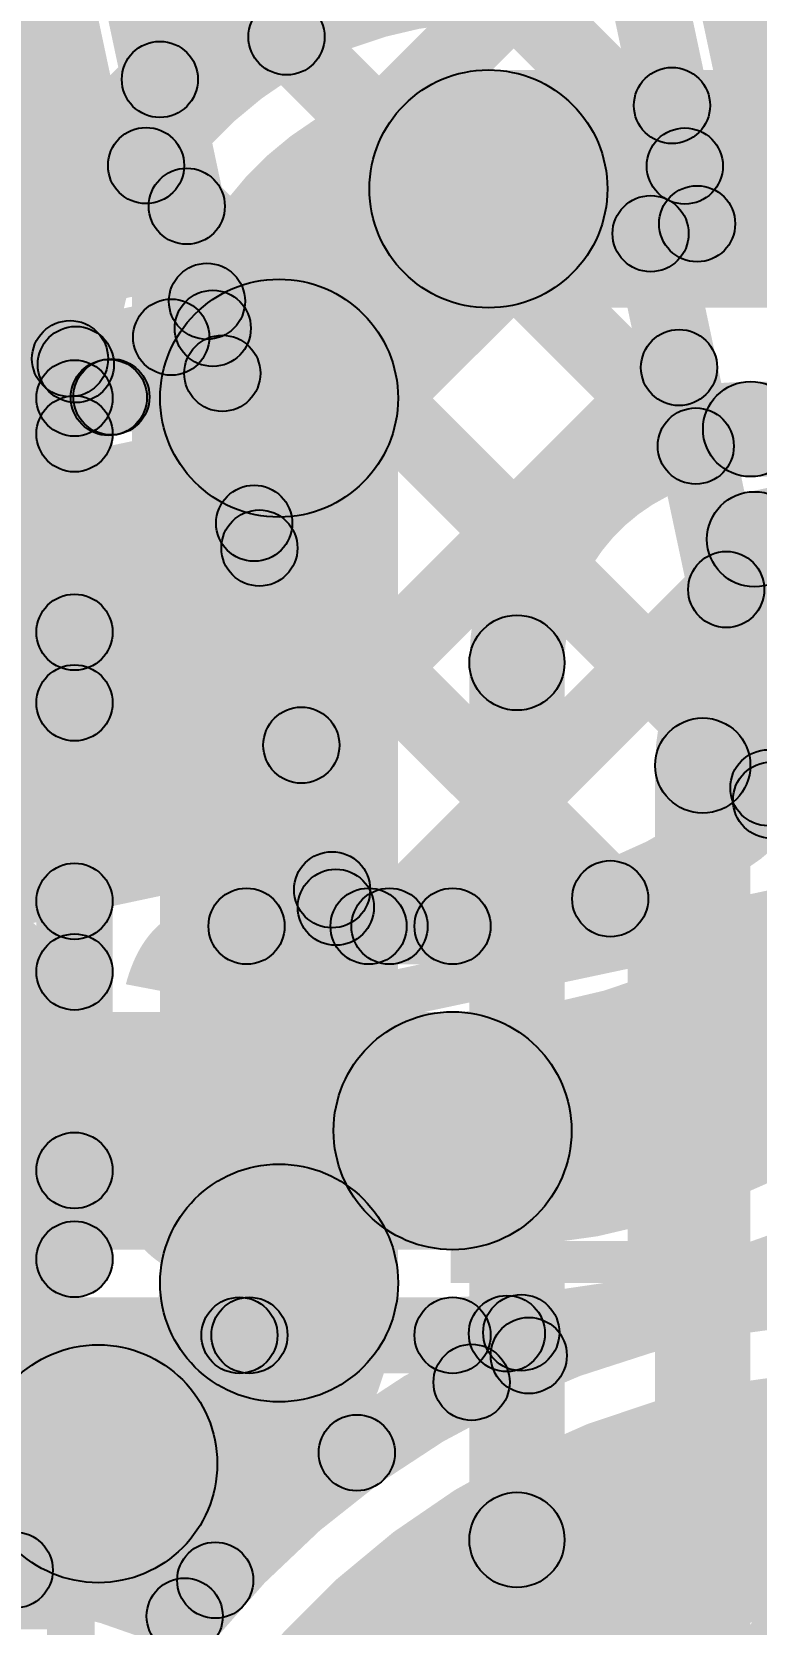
# Model space of a CAD drawing. Header units: millimetres. Extents: x -2.17 to 2.17, y -2.17 to 2.17.
# Drawn here: x 0.108 to 0.1841, y -0.8829 to -0.7155 of the extents above; entities that cross this region are included whole.
import ezdxf

# ---------------------------------------------------------------- set-up
doc = ezdxf.new("R2010")
doc.units = ezdxf.units.MM
doc.header["$MEASUREMENT"] = 0
for name, color, linetype in [('BottomLayer', 5, 'Continuous'), ('BottomOverlay', 54, 'Continuous'), ('Mechanical2', 216, 'Continuous'), ('TopLayer', 1, 'Continuous'), ('TopOverlay', 2, 'Continuous'), ('TopPaste', 8, 'Continuous'), ('TopSolder', 216, 'Continuous')]:
    doc.layers.add(name, color=color, linetype=linetype)

# ---------------------------------------------------------------- blocks, each defined once
blk = doc.blocks.new('YS_SBZ9032C03R16_B_10')
at = {"layer": 'BottomOverlay', "const_width": 0.005}
blk.add_lwpolyline([(0.17434, -0.04428, -0.777083), (-0.17427, -0.04458)], format="xyb", dxfattribs=at)
blk = doc.blocks.new('WS2812B_M____249')
at = {"layer": 'TopLayer'}
for points in [[(-0.09409, 0.05079), (-0.03504, 0.05079), (-0.03504, 0.01142), (-0.09409, 0.01142)], [(0.03504, 0.05079), (0.09409, 0.05079), (0.09409, 0.01142), (0.03504, 0.01142)], [(-0.09409, -0.01142), (-0.03504, -0.01142), (-0.03504, -0.05079), (-0.09409, -0.05079)]]:
    blk.add_hatch(color=1, dxfattribs=at).paths.add_polyline_path(points)
at = {"layer": 'TopOverlay'}
blk.add_hatch(color=2, dxfattribs=at).paths.add_polyline_path([(-0.07, -0.0725), (-0.07, -0.0675), (0.07, -0.0675), (0.07, -0.0725)])
at = {"layer": 'TopPaste'}
for points in [[(-0.09409, 0.05079), (-0.03504, 0.05079), (-0.03504, 0.01142), (-0.09409, 0.01142)], [(0.03504, 0.05079), (0.09409, 0.05079), (0.09409, 0.01142), (0.03504, 0.01142)], [(-0.09409, -0.01142), (-0.03504, -0.01142), (-0.03504, -0.05079), (-0.09409, -0.05079)]]:
    blk.add_hatch(color=8, dxfattribs=at).paths.add_polyline_path(points)
at = {"layer": 'TopSolder'}
for points in [[(-0.09809, 0.05479), (-0.03104, 0.05479), (-0.03104, 0.00742), (-0.09809, 0.00742)], [(0.03104, 0.05479), (0.09809, 0.05479), (0.09809, 0.00742), (0.03104, 0.00742)], [(-0.09809, -0.00742), (-0.03104, -0.00742), (-0.03104, -0.05479), (-0.09809, -0.05479)]]:
    blk.add_hatch(color=216, dxfattribs=at).paths.add_polyline_path(points)

msp = doc.modelspace()

# ---------------------------------------------------------------- hatches: boundary and pattern name
at = {"layer": 'BottomLayer'}
for points in [[(0.0844, -0.76322), (0.07874, -0.75756), (0.12913, -0.70717), (0.13479, -0.71283)], [(0.09764, -0.71283), (0.1033, -0.70717), (0.12285, -0.72672), (0.11719, -0.73238)], [(0.12593, -0.71283), (0.13158, -0.70717), (0.13761, -0.7132), (0.13195, -0.71885)], [(0.07874, -0.72221), (0.0844, -0.71656), (0.11547, -0.74763), (0.10982, -0.75329)], [(0.156, -0.7445), (0.156, -0.7195), (0.205, -0.7195), (0.205, -0.7445)], [(0.07874, -0.7505), (0.0844, -0.74484), (0.11533, -0.77577), (0.10967, -0.78143)], [(0.18355, -0.76225), (0.18355, -0.75225), (0.22775, -0.75225), (0.22775, -0.76225)], [(0.1165, -0.8445), (0.1085, -0.8445), (0.1085, -0.754), (0.1165, -0.754)], [(0.1465, -0.847), (0.1215, -0.847), (0.1215, -0.754), (0.1465, -0.754)], [(0.08471, -0.79119), (0.07906, -0.78553), (0.10967, -0.75492), (0.11533, -0.76057)], [(0.07906, -0.7791), (0.08471, -0.77344), (0.11533, -0.80405), (0.10967, -0.80971)], [(0.07345, -0.83073), (0.0678, -0.82508), (0.10967, -0.7832), (0.11533, -0.78886)], [(0.164, -0.874), (0.154, -0.874), (0.154, -0.78181), (0.164, -0.78181)], [(0.18352, -0.98261), (0.17352, -0.98261), (0.17352, -0.79261), (0.18352, -0.79261)], [(0.07872, -0.80705), (0.08438, -0.80139), (0.11533, -0.83234), (0.10967, -0.83799)], [(0.08514, -0.84733), (0.07949, -0.84167), (0.10967, -0.81149), (0.11533, -0.81714)], [(0.067, -0.8485), (0.067, -0.8405), (0.1125, -0.8405), (0.1125, -0.8485)], [(0.026, -0.8785), (0.026, -0.8535), (0.115, -0.8535), (0.115, -0.8785)]]:
    msp.add_hatch(color=5, dxfattribs=at).paths.add_polyline_path(points)
h = msp.add_hatch(color=5, dxfattribs=at)
edge = h.paths.add_edge_path()
edge.add_arc((0.13478, -0.71603), 0.004, 0, 360)
h = msp.add_hatch(color=5, dxfattribs=at)
edge = h.paths.add_edge_path()
edge.add_arc((0.156, -0.732), 0.0125, 0, 360)
h = msp.add_hatch(color=5, dxfattribs=at)
edge = h.paths.add_edge_path()
edge.add_arc((0.156, -0.732), 0.0125, 0, 360)
h = msp.add_hatch(color=5, dxfattribs=at)
edge = h.paths.add_edge_path()
edge.add_arc((0.12002, -0.72955), 0.004, 0, 360)
h = msp.add_hatch(color=5, dxfattribs=at)
edge = h.paths.add_edge_path()
edge.add_arc((0.134, -0.754), 0.0125, 0, 360)
h = msp.add_hatch(color=5, dxfattribs=at)
edge = h.paths.add_edge_path()
edge.add_arc((0.134, -0.754), 0.0125, 0, 360)
h = msp.add_hatch(color=5, dxfattribs=at)
edge = h.paths.add_edge_path()
edge.add_arc((0.11264, -0.75046), 0.004, 0, 360)
h = msp.add_hatch(color=5, dxfattribs=at)
edge = h.paths.add_edge_path()
edge.add_arc((0.1125, -0.754), 0.004, 0, 360)
h = msp.add_hatch(color=5, dxfattribs=at)
edge = h.paths.add_edge_path()
edge.add_arc((0.1125, -0.754), 0.004, 0, 360)
h = msp.add_hatch(color=5, dxfattribs=at)
edge = h.paths.add_edge_path()
edge.add_arc((0.18355, -0.75725), 0.005, 0, 360)
h = msp.add_hatch(color=5, dxfattribs=at)
edge = h.paths.add_edge_path()
edge.add_arc((0.18355, -0.75725), 0.005, 0, 360)
h = msp.add_hatch(color=5, dxfattribs=at)
edge = h.paths.add_edge_path()
edge.add_arc((0.1125, -0.75775), 0.004, 0, 360)
h = msp.add_hatch(color=5, dxfattribs=at)
edge = h.paths.add_edge_path()
edge.add_arc((0.1125, -0.7786), 0.004, 0, 360)
h = msp.add_hatch(color=5, dxfattribs=at)
edge = h.paths.add_edge_path()
edge.add_arc((0.159, -0.78181), 0.005, 0, 360)
h = msp.add_hatch(color=5, dxfattribs=at)
edge = h.paths.add_edge_path()
edge.add_arc((0.159, -0.78181), 0.005, 0, 360)
h = msp.add_hatch(color=5, dxfattribs=at)
edge = h.paths.add_edge_path()
edge.add_arc((0.1125, -0.78603), 0.004, 0, 360)
h = msp.add_hatch(color=5, dxfattribs=at)
edge = h.paths.add_edge_path()
edge.add_arc((0.17852, -0.79261), 0.005, 0, 360)
h = msp.add_hatch(color=5, dxfattribs=at)
edge = h.paths.add_edge_path()
edge.add_arc((0.17852, -0.79261), 0.005, 0, 360)
h = msp.add_hatch(color=5, dxfattribs=at)
edge = h.paths.add_edge_path()
edge.add_arc((0.1125, -0.80688), 0.004, 0, 360)
h = msp.add_hatch(color=5, dxfattribs=at)
edge = h.paths.add_edge_path()
edge.add_arc((0.1125, -0.81431), 0.004, 0, 360)
h = msp.add_hatch(color=5, dxfattribs=at)
edge = h.paths.add_edge_path()
edge.add_arc((0.1125, -0.83517), 0.004, 0, 360)
h = msp.add_hatch(color=5, dxfattribs=at)
edge = h.paths.add_edge_path()
edge.add_arc((0.134, -0.847), 0.0125, 0, 360)
h = msp.add_hatch(color=5, dxfattribs=at)
edge = h.paths.add_edge_path()
edge.add_arc((0.134, -0.847), 0.0125, 0, 360)
h = msp.add_hatch(color=5, dxfattribs=at)
edge = h.paths.add_edge_path()
edge.add_arc((0.1125, -0.8445), 0.004, 0, 360)
h = msp.add_hatch(color=5, dxfattribs=at)
edge = h.paths.add_edge_path()
edge.add_arc((0.1125, -0.8445), 0.004, 0, 360)
h = msp.add_hatch(color=5, dxfattribs=at)
edge = h.paths.add_edge_path()
edge.add_arc((0.115, -0.866), 0.0125, 0, 360)
h = msp.add_hatch(color=5, dxfattribs=at)
edge = h.paths.add_edge_path()
edge.add_arc((0.115, -0.866), 0.0125, 0, 360)
h = msp.add_hatch(color=5, dxfattribs=at)
edge = h.paths.add_edge_path()
edge.add_arc((0.159, -0.874), 0.005, 0, 360)
h = msp.add_hatch(color=5, dxfattribs=at)
edge = h.paths.add_edge_path()
edge.add_arc((0.159, -0.874), 0.005, 0, 360)
at = {"layer": 'TopLayer'}
for points in [[(0.12429, -0.72332), (0.11864, -0.71767), (0.15976, -0.67654), (0.16542, -0.6822)], [(0.16213, -0.68055), (0.16995, -0.67888), (0.18185, -0.73484), (0.17402, -0.7365)], [(0.12843, -0.68705), (0.13409, -0.68139), (0.17947, -0.72678), (0.17382, -0.73243)], [(0.11232, -0.69672), (0.12015, -0.69505), (0.13094, -0.74583), (0.12311, -0.74749)], [(0.11384, -0.70074), (0.11949, -0.69508), (0.18062, -0.7562), (0.17496, -0.76186)], [(0.12925, -0.74665), (0.1236, -0.74099), (0.1675, -0.69708), (0.17316, -0.70274)], [(0.13421, -0.76998), (0.12855, -0.76432), (0.17246, -0.72041), (0.17812, -0.72607)], [(0.12147, -0.73666), (0.12713, -0.731), (0.18825, -0.79212), (0.18259, -0.79778)], [(0.17387, -0.74062), (0.17221, -0.7328), (0.1771, -0.73176), (0.17877, -0.73958)], [(0.16913, -0.73754), (0.17696, -0.73588), (0.18961, -0.79542), (0.18179, -0.79708)], [(0.12549, -0.75042), (0.11983, -0.74476), (0.1236, -0.74099), (0.12925, -0.74665)], [(0.07492, -0.76182), (0.07326, -0.754), (0.1262, -0.74275), (0.12786, -0.75057)], [(0.11921, -0.75669), (0.11355, -0.75104), (0.11983, -0.74476), (0.12549, -0.75042)], [(0.08103, -0.76547), (0.07937, -0.75764), (0.1272, -0.74748), (0.12886, -0.7553)], [(0.10921, -0.75268), (0.11486, -0.74702), (0.11894, -0.75109), (0.11328, -0.75675)], [(0.13917, -0.7933), (0.13351, -0.78765), (0.17321, -0.74795), (0.17886, -0.75361)], [(0.12412, -0.75222), (0.13195, -0.75056), (0.14387, -0.80667), (0.13605, -0.80834)], [(0.185, -0.77372), (0.18292, -0.76394), (0.22158, -0.75572), (0.22366, -0.7655)], [(0.12911, -0.77258), (0.13476, -0.76692), (0.17162, -0.80378), (0.16597, -0.80944)], [(0.14843, -0.81233), (0.14277, -0.80667), (0.17816, -0.77128), (0.18382, -0.77694)], [(0.13674, -0.8085), (0.1424, -0.80284), (0.14623, -0.80667), (0.14057, -0.81233)], [(0.13141, -0.81341), (0.12974, -0.80559), (0.13913, -0.80359), (0.14079, -0.81142)], [(0.13058, -0.8135), (0.13058, -0.8055), (0.15223, -0.8055), (0.15223, -0.8135)], [(0.045, -0.8435), (0.045, -0.8185), (0.15223, -0.8185), (0.15223, -0.8435)], [(0.05928, -0.8565), (0.05928, -0.8485), (0.15223, -0.8485), (0.15223, -0.8565)], [(0.09872, -0.85533), (0.10438, -0.84967), (0.13012, -0.87541), (0.12446, -0.88107)], [(0.10904, -0.88), (0.10339, -0.87434), (0.12806, -0.84967), (0.13371, -0.85533)], [(0.12701, -0.85533), (0.13266, -0.84967), (0.145, -0.86201), (0.13934, -0.86766)], [(0.15706, -0.86027), (0.1514, -0.85461), (0.15662, -0.84939), (0.16228, -0.85504)], [(0.15511, -0.85515), (0.16077, -0.84949), (0.16307, -0.85179), (0.15741, -0.85745)]]:
    msp.add_hatch(color=1, dxfattribs=at).paths.add_polyline_path(points)
h = msp.add_hatch(color=1, dxfattribs=at)
edge = h.paths.add_edge_path()
edge.add_arc((0.12147, -0.7205), 0.004, 0, 360)
h = msp.add_hatch(color=1, dxfattribs=at)
edge = h.paths.add_edge_path()
edge.add_arc((0.17529, -0.72324), 0.004, 0, 360)
h = msp.add_hatch(color=1, dxfattribs=at)
edge = h.paths.add_edge_path()
edge.add_arc((0.17664, -0.7296), 0.004, 0, 360)
h = msp.add_hatch(color=1, dxfattribs=at)
edge = h.paths.add_edge_path()
edge.add_arc((0.1243, -0.73383), 0.004, 0, 360)
h = msp.add_hatch(color=1, dxfattribs=at)
edge = h.paths.add_edge_path()
edge.add_arc((0.17304, -0.73671), 0.004, 0, 360)
h = msp.add_hatch(color=1, dxfattribs=at)
edge = h.paths.add_edge_path()
edge.add_arc((0.17304, -0.73671), 0.004, 0, 360)
h = msp.add_hatch(color=1, dxfattribs=at)
edge = h.paths.add_edge_path()
edge.add_arc((0.17793, -0.73567), 0.004, 0, 360)
h = msp.add_hatch(color=1, dxfattribs=at)
edge = h.paths.add_edge_path()
edge.add_arc((0.17793, -0.73567), 0.004, 0, 360)
h = msp.add_hatch(color=1, dxfattribs=at)
edge = h.paths.add_edge_path()
edge.add_arc((0.12642, -0.74382), 0.004, 0, 360)
h = msp.add_hatch(color=1, dxfattribs=at)
edge = h.paths.add_edge_path()
edge.add_arc((0.12642, -0.74382), 0.004, 0, 360)
h = msp.add_hatch(color=1, dxfattribs=at)
edge = h.paths.add_edge_path()
edge.add_arc((0.12703, -0.74666), 0.004, 0, 360)
h = msp.add_hatch(color=1, dxfattribs=at)
edge = h.paths.add_edge_path()
edge.add_arc((0.12703, -0.74666), 0.004, 0, 360)
h = msp.add_hatch(color=1, dxfattribs=at)
edge = h.paths.add_edge_path()
edge.add_arc((0.12266, -0.74759), 0.004, 0, 360)
h = msp.add_hatch(color=1, dxfattribs=at)
edge = h.paths.add_edge_path()
edge.add_arc((0.12266, -0.74759), 0.004, 0, 360)
h = msp.add_hatch(color=1, dxfattribs=at)
edge = h.paths.add_edge_path()
edge.add_arc((0.11203, -0.74985), 0.004, 0, 360)
h = msp.add_hatch(color=1, dxfattribs=at)
edge = h.paths.add_edge_path()
edge.add_arc((0.12803, -0.75139), 0.004, 0, 360)
h = msp.add_hatch(color=1, dxfattribs=at)
edge = h.paths.add_edge_path()
edge.add_arc((0.12803, -0.75139), 0.004, 0, 360)
h = msp.add_hatch(color=1, dxfattribs=at)
edge = h.paths.add_edge_path()
edge.add_arc((0.17603, -0.75078), 0.004, 0, 360)
h = msp.add_hatch(color=1, dxfattribs=at)
edge = h.paths.add_edge_path()
edge.add_arc((0.11611, -0.75392), 0.004, 0, 360)
h = msp.add_hatch(color=1, dxfattribs=at)
edge = h.paths.add_edge_path()
edge.add_arc((0.11638, -0.75387), 0.004, 0, 360)
h = msp.add_hatch(color=1, dxfattribs=at)
edge = h.paths.add_edge_path()
edge.add_arc((0.17779, -0.75903), 0.004, 0, 360)
h = msp.add_hatch(color=1, dxfattribs=at)
edge = h.paths.add_edge_path()
edge.add_arc((0.13138, -0.76715), 0.004, 0, 360)
h = msp.add_hatch(color=1, dxfattribs=at)
edge = h.paths.add_edge_path()
edge.add_arc((0.18396, -0.76883), 0.005, 0, 360)
h = msp.add_hatch(color=1, dxfattribs=at)
edge = h.paths.add_edge_path()
edge.add_arc((0.13193, -0.76975), 0.004, 0, 360)
h = msp.add_hatch(color=1, dxfattribs=at)
edge = h.paths.add_edge_path()
edge.add_arc((0.18099, -0.77411), 0.004, 0, 360)
h = msp.add_hatch(color=1, dxfattribs=at)
edge = h.paths.add_edge_path()
edge.add_arc((0.13634, -0.79047), 0.004, 0, 360)
h = msp.add_hatch(color=1, dxfattribs=at)
edge = h.paths.add_edge_path()
edge.add_arc((0.18542, -0.79495), 0.004, 0, 360)
h = msp.add_hatch(color=1, dxfattribs=at)
edge = h.paths.add_edge_path()
edge.add_arc((0.1857, -0.79625), 0.004, 0, 360)
h = msp.add_hatch(color=1, dxfattribs=at)
edge = h.paths.add_edge_path()
edge.add_arc((0.1857, -0.79625), 0.004, 0, 360)
h = msp.add_hatch(color=1, dxfattribs=at)
edge = h.paths.add_edge_path()
edge.add_arc((0.13957, -0.80567), 0.004, 0, 360)
h = msp.add_hatch(color=1, dxfattribs=at)
edge = h.paths.add_edge_path()
edge.add_arc((0.1688, -0.80661), 0.004, 0, 360)
h = msp.add_hatch(color=1, dxfattribs=at)
edge = h.paths.add_edge_path()
edge.add_arc((0.13996, -0.80751), 0.004, 0, 360)
h = msp.add_hatch(color=1, dxfattribs=at)
edge = h.paths.add_edge_path()
edge.add_arc((0.13996, -0.80751), 0.004, 0, 360)
h = msp.add_hatch(color=1, dxfattribs=at)
edge = h.paths.add_edge_path()
edge.add_arc((0.13058, -0.8095), 0.004, 0, 360)
h = msp.add_hatch(color=1, dxfattribs=at)
edge = h.paths.add_edge_path()
edge.add_arc((0.13058, -0.8095), 0.004, 0, 360)
h = msp.add_hatch(color=1, dxfattribs=at)
edge = h.paths.add_edge_path()
edge.add_arc((0.1434, -0.8095), 0.004, 0, 360)
h = msp.add_hatch(color=1, dxfattribs=at)
edge = h.paths.add_edge_path()
edge.add_arc((0.1456, -0.8095), 0.004, 0, 360)
h = msp.add_hatch(color=1, dxfattribs=at)
edge = h.paths.add_edge_path()
edge.add_arc((0.15223, -0.8095), 0.004, 0, 360)
h = msp.add_hatch(color=1, dxfattribs=at)
edge = h.paths.add_edge_path()
edge.add_arc((0.15223, -0.8095), 0.004, 0, 360)
h = msp.add_hatch(color=1, dxfattribs=at)
edge = h.paths.add_edge_path()
edge.add_arc((0.15223, -0.831), 0.0125, 0, 360)
h = msp.add_hatch(color=1, dxfattribs=at)
edge = h.paths.add_edge_path()
edge.add_arc((0.15223, -0.831), 0.0125, 0, 360)
h = msp.add_hatch(color=1, dxfattribs=at)
edge = h.paths.add_edge_path()
edge.add_arc((0.12983, -0.8525), 0.004, 0, 360)
h = msp.add_hatch(color=1, dxfattribs=at)
edge = h.paths.add_edge_path()
edge.add_arc((0.13088, -0.8525), 0.004, 0, 360)
h = msp.add_hatch(color=1, dxfattribs=at)
edge = h.paths.add_edge_path()
edge.add_arc((0.15223, -0.8525), 0.004, 0, 360)
h = msp.add_hatch(color=1, dxfattribs=at)
edge = h.paths.add_edge_path()
edge.add_arc((0.15223, -0.8525), 0.004, 0, 360)
h = msp.add_hatch(color=1, dxfattribs=at)
edge = h.paths.add_edge_path()
edge.add_arc((0.15794, -0.85232), 0.004, 0, 360)
h = msp.add_hatch(color=1, dxfattribs=at)
edge = h.paths.add_edge_path()
edge.add_arc((0.15945, -0.85222), 0.004, 0, 360)
h = msp.add_hatch(color=1, dxfattribs=at)
edge = h.paths.add_edge_path()
edge.add_arc((0.16024, -0.85462), 0.004, 0, 360)
h = msp.add_hatch(color=1, dxfattribs=at)
edge = h.paths.add_edge_path()
edge.add_arc((0.15423, -0.85744), 0.004, 0, 360)
h = msp.add_hatch(color=1, dxfattribs=at)
edge = h.paths.add_edge_path()
edge.add_arc((0.14217, -0.86484), 0.004, 0, 360)
h = msp.add_hatch(color=1, dxfattribs=at)
edge = h.paths.add_edge_path()
edge.add_arc((0.10622, -0.87717), 0.004, 0, 360)
h = msp.add_hatch(color=1, dxfattribs=at)
edge = h.paths.add_edge_path()
edge.add_arc((0.12729, -0.87824), 0.004, 0, 360)
h = msp.add_hatch(color=1, dxfattribs=at)
edge = h.paths.add_edge_path()
edge.add_arc((0.12408, -0.88202), 0.004, 0, 360)
h = msp.add_hatch(color=1, dxfattribs=at)
edge = h.paths.add_edge_path()
edge.add_arc((0.12408, -0.88202), 0.004, 0, 360)

# ---------------------------------------------------------------- linework, layer by layer
at = {"layer": 'BottomLayer'}
for points, const_width in [([(0.1125, -0.754, -0.414214), (0.156, -0.7105)], 0.008), ([(0.134, -0.754, -0.414214), (0.156, -0.732)], 0.025), ([(0.159, -0.78181, -0.414214), (0.18355, -0.75725)], 0.01), ([(0.17852, -0.79261, -0.414214), (0.1982, -0.77293)], 0.01), ([(0.134, -0.847, -0.414214), (0.115, -0.866)], 0.025), ([(0.159, -0.874, -0.414214), (0.138, -0.895)], 0.01)]:
    msp.add_lwpolyline(points, format="xyb", dxfattribs=dict(at, const_width=const_width))
for centre, radius in [((0.13478, -0.71603), 0.004), ((0.156, -0.732), 0.0125), ((0.156, -0.732), 0.0125), ((0.12002, -0.72955), 0.004), ((0.134, -0.754), 0.0125), ((0.134, -0.754), 0.0125), ((0.11264, -0.75046), 0.004), ((0.1125, -0.754), 0.004), ((0.1125, -0.754), 0.004), ((0.18355, -0.75725), 0.005), ((0.18355, -0.75725), 0.005), ((0.1125, -0.75775), 0.004), ((0.1125, -0.7786), 0.004), ((0.159, -0.78181), 0.005), ((0.159, -0.78181), 0.005), ((0.1125, -0.78603), 0.004), ((0.17852, -0.79261), 0.005), ((0.17852, -0.79261), 0.005), ((0.1125, -0.80688), 0.004), ((0.1125, -0.81431), 0.004), ((0.1125, -0.83517), 0.004), ((0.134, -0.847), 0.0125), ((0.134, -0.847), 0.0125), ((0.1125, -0.8445), 0.004), ((0.1125, -0.8445), 0.004), ((0.115, -0.866), 0.0125), ((0.115, -0.866), 0.0125), ((0.159, -0.874), 0.005), ((0.159, -0.874), 0.005)]:
    msp.add_circle(centre, radius, dxfattribs=at)
at = {"layer": 'Mechanical2', "const_width": 0.01}
for points in [[(2.16535, 0.001, 1), (-2.16535, 0.001, 1)], [(2.08135, -0.01, 1), (-2.04935, -0.01, 1)], [(1.84055, 0.001, 1), (-1.84055, 0.001, 1)], [(1.6437, 0.001, 1), (-1.6437, 0.001, 1)], [(1.50394, 0, 1), (-1.50394, 0, 1)], [(1.30709, 0.001, 1), (-1.30709, 0.001, 1)], [(1.17323, 0.001, 1), (-1.17323, 0.001, 1)], [(0.97638, 0.001, 1), (-0.97638, 0.001, 1)], [(0.84252, 0.001, 1), (-0.84252, 0.001, 1)]]:
    msp.add_lwpolyline(points, format="xyb", close=True, dxfattribs=at)
at = {"layer": 'TopLayer'}
for points, const_width in [([(0.08338, -0.72661, -0.414214), (0.15212, -0.65787)], 0.025), ([(0.22262, -0.76061, -0.414214), (0.15223, -0.831)], 0.025), ([(0.1857, -0.79625, -0.19075), (0.15223, -0.8095)], 0.008), ([(0.23285, -0.8047, -0.274155), (0.15223, -0.8525)], 0.008), ([(0.12408, -0.88202, -0.227192), (0.19695, -0.84711)], 0.008), ([(0.12495, -0.94061, -0.414214), (0.19695, -0.86861)], 0.025), ([(0.104, -0.87711, -0.120531), (0.12408, -0.88202)], 0.008)]:
    msp.add_lwpolyline(points, format="xyb", dxfattribs=dict(at, const_width=const_width))
for centre, radius in [((0.12147, -0.7205), 0.004), ((0.17529, -0.72324), 0.004), ((0.17664, -0.7296), 0.004), ((0.1243, -0.73383), 0.004), ((0.17304, -0.73671), 0.004), ((0.17304, -0.73671), 0.004), ((0.17793, -0.73567), 0.004), ((0.17793, -0.73567), 0.004), ((0.12642, -0.74382), 0.004), ((0.12642, -0.74382), 0.004), ((0.12703, -0.74666), 0.004), ((0.12703, -0.74666), 0.004), ((0.12266, -0.74759), 0.004), ((0.12266, -0.74759), 0.004), ((0.11203, -0.74985), 0.004), ((0.12803, -0.75139), 0.004), ((0.12803, -0.75139), 0.004), ((0.17603, -0.75078), 0.004), ((0.11611, -0.75392), 0.004), ((0.11638, -0.75387), 0.004), ((0.17779, -0.75903), 0.004), ((0.13138, -0.76715), 0.004), ((0.18396, -0.76883), 0.005), ((0.13193, -0.76975), 0.004), ((0.18099, -0.77411), 0.004), ((0.13634, -0.79047), 0.004), ((0.18542, -0.79495), 0.004), ((0.1857, -0.79625), 0.004), ((0.1857, -0.79625), 0.004), ((0.13957, -0.80567), 0.004), ((0.1688, -0.80661), 0.004), ((0.13996, -0.80751), 0.004), ((0.13996, -0.80751), 0.004), ((0.13058, -0.8095), 0.004), ((0.13058, -0.8095), 0.004), ((0.1434, -0.8095), 0.004), ((0.1456, -0.8095), 0.004), ((0.15223, -0.8095), 0.004), ((0.15223, -0.8095), 0.004), ((0.15223, -0.831), 0.0125), ((0.15223, -0.831), 0.0125), ((0.12983, -0.8525), 0.004), ((0.13088, -0.8525), 0.004), ((0.15223, -0.8525), 0.004), ((0.15223, -0.8525), 0.004), ((0.15794, -0.85232), 0.004), ((0.15945, -0.85222), 0.004), ((0.16024, -0.85462), 0.004), ((0.15423, -0.85744), 0.004), ((0.14217, -0.86484), 0.004), ((0.10622, -0.87717), 0.004), ((0.12729, -0.87824), 0.004), ((0.12408, -0.88202), 0.004), ((0.12408, -0.88202), 0.004)]:
    msp.add_circle(centre, radius, dxfattribs=at)

# ---------------------------------------------------------------- block references
for name, p, rotation in [('WS2812B_M____249', (0.153, -0.74361), 12), ('YS_SBZ9032C03R16_B_10', (0.336, -0.98261), 180)]:
    msp.add_blockref(name, p, dxfattribs=dict(rotation=rotation))

# ---------------------------------------------------------------- texts
at = {"layer": 'BottomOverlay', "text_generation_flag": 2}
for s, p in [('R32', (0.12793, -0.76626)), ('LS3', (0.18, -0.847)), ('R27', (0.119, -0.9))]:
    msp.add_text(s, height=0.04, dxfattribs=at).set_placement(p)

doc.saveas('drawing.dxf')
